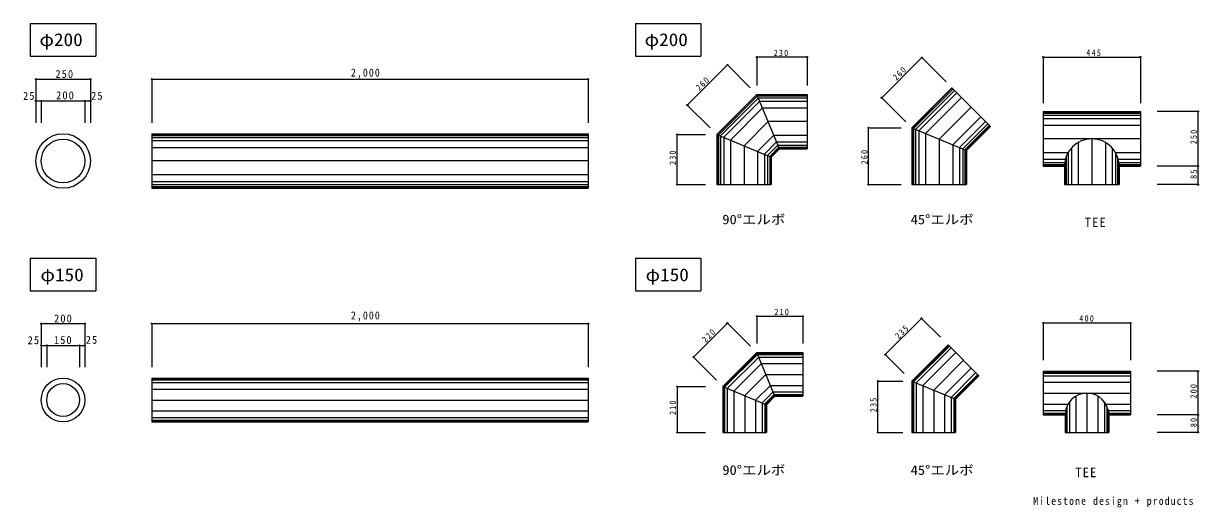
# Model space of a CAD drawing. Units: millimetres, scale not verified. Extents: x -2670 to 2714, y -1207 to 1011.
import ezdxf
from ezdxf.enums import TextEntityAlignment as Align

# ---------------------------------------------------------------- set-up
doc = ezdxf.new("R2010")
doc.units = ezdxf.units.MM
doc.header["$LTSCALE"] = 10
doc.header["$PDMODE"] = 32
doc.header["$PDSIZE"] = 5
doc.layers.add('0-0', color=7, linetype='Continuous')
doc.styles.add('ＭＳ ゴシック', font='')
doc.styles.add('ＭＳ 明朝', font='')
doc.styles.get('ＭＳ ゴシック').set_extended_font_data('MS Gothic')
doc.styles.get('ＭＳ 明朝').set_extended_font_data('MS Mincho')

msp = doc.modelspace()

# ---------------------------------------------------------------- linework, layer by layer
at = {"layer": '0-0'}
for p, q in [((-2638.85, 1011.01), (-2638.85, 861.01)), ((-2638.85, 1011.01), (-2338.85, 1011.01)), ((-2338.85, 1011.01), (-2338.85, 861.01)), ((133.88, 1011.01), (133.88, 861.01)), ((133.88, 1011.01), (433.88, 1011.01)), ((433.88, 1011.01), (433.88, 861.01)), ((-2638.85, 861.01), (-2338.85, 861.01)), ((133.88, 861.01), (433.88, 861.01)), ((555.24, 821.26), (371.39, 637.41)), ((555.24, 821.26), (659.85, 716.65)), ((920.1, 857.29), (690.1, 857.29)), ((690.1, 857.29), (690.1, 726.31)), ((920.1, 857.29), (920.1, 726.31)), ((1445.71, 854.76), (1261.96, 671.01)), ((1445.71, 854.76), (1557.06, 743.4)), ((2002.23, 857.29), (2447.23, 857.29)), ((2002.23, 857.29), (2002.23, 645.96)), ((2447.23, 857.29), (2447.23, 645.96)), ((-2613.85, 756.01), (-2363.85, 756.01)), ((-2613.85, 756.01), (-2613.85, 556.01)), ((-2363.85, 756.01), (-2363.85, 556.01)), ((-2082.63, 756.01), (-82.63, 756.01)), ((-2082.63, 756.01), (-2082.63, 556.01)), ((-82.63, 756.01), (-82.63, 556.01)), ((1400.22, 532.75), (1583.97, 716.5)), ((1400.69, 532.55), (1584.3, 716.16)), ((1401.69, 532.14), (1585.01, 715.46)), ((1407.69, 529.65), (1589.25, 711.21)), ((1416.97, 525.81), (1595.81, 704.66)), ((1583.97, 716.5), (1760.74, 539.72)), ((-2613.85, 656.01), (-2588.85, 656.01)), ((-2613.85, 656.01), (-2613.85, 556.01)), ((-2588.85, 656.01), (-2588.85, 556.01)), ((-2588.85, 656.01), (-2388.85, 656.01)), ((-2388.85, 656.01), (-2388.85, 556.01)), ((-2388.85, 656.01), (-2363.85, 656.01)), ((-2363.85, 656.01), (-2363.85, 556.01)), ((690.29, 685.92), (506.73, 502.36)), ((690.71, 684.92), (507.73, 501.94)), ((693.19, 678.92), (513.73, 499.46)), ((697.03, 669.65), (523, 495.62)), ((703.25, 654.65), (538, 489.4)), ((793.65, 436.4), (690.1, 686.4)), ((690.1, 686.4), (920.1, 686.4)), ((690.29, 685.92), (920.1, 685.92)), ((690.71, 684.92), (920.1, 684.92)), ((693.19, 678.92), (920.1, 678.92)), ((697.03, 669.65), (920.1, 669.65)), ((703.25, 654.65), (920.1, 654.65)), ((920.1, 686.4), (920.1, 436.4)), ((1261.96, 671.01), (1373.31, 559.66)), ((1431.97, 519.6), (1606.42, 694.05)), ((1462.72, 506.86), (1628.16, 672.3)), ((371.39, 637.41), (476, 532.8)), ((715.99, 623.9), (568.75, 476.66)), ((715.99, 623.9), (920.1, 623.9)), ((1525.22, 480.97), (1672.36, 628.11)), ((2002.23, 607.55), (2002.23, 357.55)), ((2002.23, 607.55), (2447.23, 607.55)), ((2002.23, 607.08), (2447.23, 607.08)), ((2002.23, 606.08), (2447.23, 606.08)), ((2002.23, 600.08), (2447.23, 600.08)), ((2447.23, 607.55), (2447.23, 357.55)), ((2711.15, 607.55), (2523.89, 607.55)), ((2711.15, 607.55), (2711.15, 357.55)), ((741.87, 561.4), (631.25, 450.78)), ((920.1, 561.4), (741.87, 561.4)), ((1587.72, 455.08), (1716.55, 583.92)), ((1618.47, 442.35), (1738.3, 562.17)), ((1633.47, 436.13), (1748.9, 551.56)), ((1642.74, 432.29), (1755.46, 545.01)), ((1648.74, 429.81), (1759.7, 540.77)), ((1649.74, 429.39), (1760.41, 540.06)), ((1650.22, 429.2), (1760.74, 539.72)), ((2002.23, 590.81), (2447.23, 590.81)), ((2002.23, 575.81), (2447.23, 575.81)), ((2002.23, 545.05), (2447.23, 545.05)), ((-2082.63, 506.01), (-2082.63, 256.01)), ((-2082.63, 506.01), (-82.63, 506.01)), ((-2082.63, 505.53), (-82.63, 505.53)), ((-2082.63, 504.53), (-82.63, 504.53)), ((-2082.63, 498.53), (-82.63, 498.53)), ((-2082.63, 489.26), (-82.63, 489.26)), ((-82.63, 506.01), (-82.63, 256.01)), ((324.57, 272.55), (324.57, 502.55)), ((324.57, 502.55), (455.22, 502.55)), ((506.25, 502.55), (756.25, 399)), ((506.73, 502.36), (506.73, 272.55)), ((507.73, 501.94), (507.73, 272.55)), ((513.73, 499.46), (513.73, 272.55)), ((523, 495.62), (523, 272.55)), ((538, 489.4), (538, 272.55)), ((767.76, 498.9), (693.75, 424.89)), ((767.76, 498.9), (920.1, 498.9)), ((1201.39, 272.55), (1201.39, 532.75)), ((1201.39, 532.75), (1352.01, 532.75)), ((1400.22, 532.75), (1400.22, 272.55)), ((1400.22, 532.75), (1650.22, 429.2)), ((1400.69, 532.55), (1400.69, 272.55)), ((1401.69, 532.14), (1401.69, 272.55)), ((1407.69, 529.65), (1407.69, 272.55)), ((1416.97, 525.81), (1416.97, 272.55)), ((1431.97, 519.6), (1431.97, 272.55)), ((1462.72, 506.86), (1462.72, 272.55)), ((-2082.63, 474.26), (-82.63, 474.26)), ((-2082.63, 443.51), (-82.63, 443.51)), ((568.75, 476.66), (568.75, 272.55)), ((631.25, 450.78), (631.25, 272.55)), ((780.5, 468.15), (724.5, 412.15)), ((786.71, 453.15), (739.5, 405.94)), ((790.55, 443.88), (748.77, 402.1)), ((793.04, 437.88), (754.77, 399.61)), ((793.45, 436.88), (755.77, 399.2)), ((793.65, 436.4), (756.25, 399)), ((780.5, 468.15), (920.1, 468.15)), ((786.71, 453.15), (920.1, 453.15)), ((790.55, 443.88), (920.1, 443.88)), ((793.04, 437.88), (920.1, 437.88)), ((793.45, 436.88), (920.1, 436.88)), ((793.65, 436.4), (920.1, 436.4)), ((1525.22, 480.97), (1525.22, 272.55)), ((1587.72, 455.08), (1587.72, 272.55)), ((1618.47, 442.35), (1618.47, 272.55)), ((1633.47, 436.13), (1633.47, 272.55)), ((1642.74, 432.29), (1642.74, 272.55)), ((2447.23, 482.55), (2002.23, 482.55)), ((2131.48, 440.79), (2131.48, 272.55)), ((2162.23, 465.81), (2162.23, 272.55)), ((2224.73, 482.55), (2224.73, 272.55)), ((2287.23, 465.81), (2287.23, 272.55)), ((2317.99, 440.79), (2317.99, 272.55)), ((-82.63, 381.01), (-2082.63, 381.01)), ((693.75, 424.89), (693.75, 272.55)), ((724.5, 412.15), (724.5, 272.55)), ((739.5, 405.94), (739.5, 272.55)), ((748.77, 402.1), (748.77, 272.55)), ((754.77, 399.61), (754.77, 272.55)), ((755.77, 399.2), (755.77, 272.55)), ((756.25, 399), (756.25, 272.55)), ((1648.74, 429.81), (1648.74, 272.55)), ((1649.74, 429.39), (1649.74, 272.55)), ((1650.22, 429.2), (1650.22, 272.55)), ((2002.23, 420.05), (2116.48, 420.05)), ((2002.23, 389.3), (2103.83, 389.3)), ((2107.21, 400.13), (2107.21, 272.55)), ((2116.48, 420.05), (2116.48, 272.55)), ((2332.99, 420.05), (2447.23, 420.05)), ((2332.99, 420.05), (2332.99, 272.55)), ((2342.26, 400.13), (2342.26, 272.55)), ((2345.63, 389.3), (2447.23, 389.3)), ((2002.23, 374.3), (2100.86, 374.3)), ((2002.23, 365.03), (2099.96, 365.03)), ((2002.23, 359.03), (2099.74, 359.03)), ((2002.23, 358.03), (2099.73, 358.03)), ((2002.23, 357.55), (2099.73, 357.55)), ((2100.21, 368.45), (2100.21, 272.55)), ((2101.21, 376.7), (2101.21, 272.55)), ((2348.26, 376.7), (2348.26, 272.55)), ((2348.61, 374.3), (2447.23, 374.3)), ((2349.26, 368.45), (2349.26, 272.55)), ((2349.51, 365.03), (2447.23, 365.03)), ((2349.72, 359.03), (2447.23, 359.03)), ((2349.73, 358.03), (2447.23, 358.03)), ((2349.73, 357.55), (2349.73, 272.55)), ((2349.73, 357.55), (2447.23, 357.55)), ((2711.15, 357.55), (2523.89, 357.55)), ((2711.15, 357.55), (2711.15, 272.55)), ((-2082.63, 318.51), (-82.63, 318.51)), ((-2082.63, 287.75), (-82.63, 287.75)), ((-2082.63, 272.75), (-82.63, 272.75)), ((324.57, 272.55), (455.22, 272.55)), ((506.25, 272.55), (756.25, 272.55)), ((1201.39, 272.55), (1352.01, 272.55)), ((1400.22, 272.55), (1650.22, 272.55)), ((2711.15, 272.55), (2523.89, 272.55)), ((-2082.63, 263.48), (-82.63, 263.48)), ((-2082.63, 257.48), (-82.63, 257.48)), ((-2082.63, 256.48), (-82.63, 256.48)), ((-2082.63, 256.01), (-82.63, 256.01)), ((-2638.85, -64.28), (-2638.85, -214.28)), ((133.88, -64.28), (133.88, -214.28)), ((-2638.85, -214.28), (-2338.85, -214.28)), ((133.88, -214.28), (433.88, -214.28)), ((-2588.85, -364.28), (-2388.85, -364.28)), ((-2588.85, -364.28), (-2588.85, -564.28)), ((-2388.85, -364.28), (-2388.85, -564.28)), ((-2082.63, -364.28), (-82.63, -364.28)), ((-2082.63, -364.28), (-2082.63, -564.28)), ((-82.63, -364.28), (-82.63, -564.28)), ((399.32, -517.59), (554.88, -362.03)), ((554.88, -362.03), (660.35, -467.5)), ((690.1, -330.54), (900.1, -330.54)), ((690.1, -330.54), (690.1, -455.13)), ((900.1, -330.54), (900.1, -455.13)), ((1444.78, -340.03), (1278.61, -506.2)), ((1444.78, -340.03), (1531.49, -426.74)), ((2002.23, -361.05), (2402.23, -361.05)), ((2002.23, -361.05), (2002.23, -531.29)), ((2402.23, -361.05), (2402.23, -531.29)), ((-2588.85, -464.28), (-2563.85, -464.28)), ((-2588.85, -464.28), (-2588.85, -564.28)), ((-2563.85, -464.28), (-2563.85, -564.28)), ((-2563.85, -464.28), (-2413.85, -464.28)), ((-2413.85, -464.28), (-2413.85, -564.28)), ((-2413.85, -464.28), (-2388.85, -464.28)), ((-2388.85, -464.28), (-2388.85, -564.28)), ((1400.72, -628.02), (1566.74, -461.99)), ((1401.72, -628.43), (1567.45, -462.7)), ((1403.22, -629.05), (1568.51, -463.76)), ((1408.22, -631.12), (1572.05, -467.3)), ((1420.22, -636.09), (1580.53, -475.78)), ((399.32, -517.59), (504.78, -623.06)), ((690.3, -497.75), (535.03, -653.02)), ((690.72, -498.75), (536.03, -653.43)), ((691.34, -500.25), (537.53, -654.05)), ((693.41, -505.25), (542.53, -656.12)), ((698.38, -517.25), (554.53, -661.09)), ((772.94, -697.25), (690.1, -497.25)), ((690.1, -497.25), (900.1, -497.25)), ((690.3, -497.75), (900.1, -497.75)), ((690.72, -498.75), (900.1, -498.75)), ((691.34, -500.25), (900.1, -500.25)), ((693.41, -505.25), (900.1, -505.25)), ((698.38, -517.25), (900.1, -517.25)), ((900.1, -497.25), (900.1, -697.25)), ((1278.61, -506.2), (1365.32, -592.91)), ((1450.22, -648.52), (1601.74, -497)), ((1500.22, -669.23), (1637.1, -532.35)), ((710.81, -547.25), (584.53, -673.52)), ((710.81, -547.25), (900.1, -547.25)), ((1550.22, -689.94), (1672.45, -567.71)), ((1580.22, -702.37), (1693.67, -588.92)), ((2002.23, -582.81), (2002.23, -782.81)), ((2002.23, -582.81), (2402.23, -582.81)), ((2002.23, -583.31), (2402.23, -583.31)), ((2002.23, -584.31), (2402.23, -584.31)), ((2002.23, -585.81), (2402.23, -585.81)), ((2002.23, -590.81), (2402.23, -590.81)), ((2402.23, -582.81), (2402.23, -782.81)), ((2711.15, -582.81), (2523.89, -582.81)), ((2711.15, -582.81), (2711.15, -782.81)), ((-2082.63, -614.28), (-82.63, -614.28)), ((-2082.63, -614.28), (-2082.63, -814.28)), ((-2082.63, -614.78), (-82.63, -614.78)), ((-2082.63, -615.78), (-82.63, -615.78)), ((-2082.63, -617.28), (-82.63, -617.28)), ((-2082.63, -622.28), (-82.63, -622.28)), ((-2082.63, -634.28), (-82.63, -634.28)), ((-82.63, -614.28), (-82.63, -814.28)), ((731.52, -597.25), (634.53, -694.23)), ((731.52, -597.25), (900.1, -597.25)), ((1243.96, -862.81), (1243.96, -627.81)), ((1243.96, -627.81), (1359.58, -627.81)), ((1400.22, -627.81), (1400.22, -862.81)), ((1400.22, -627.81), (1600.22, -710.65)), ((1400.72, -628.02), (1400.72, -862.81)), ((1401.72, -628.43), (1401.72, -862.81)), ((1403.22, -629.05), (1403.22, -862.81)), ((1408.22, -631.12), (1408.22, -862.81)), ((1420.22, -636.09), (1420.22, -862.81)), ((1592.22, -707.34), (1702.15, -597.4)), ((1597.22, -709.41), (1705.69, -600.94)), ((1598.72, -710.03), (1706.75, -602)), ((1599.72, -710.45), (1707.46, -602.71)), ((1600.22, -710.65), (1707.81, -603.06)), ((2002.23, -602.81), (2402.23, -602.81)), ((2002.23, -632.81), (2402.23, -632.81)), ((-2082.63, -664.28), (-82.63, -664.28)), ((324.57, -652.81), (324.57, -862.81)), ((324.57, -652.81), (455.22, -652.81)), ((534.53, -652.81), (734.53, -735.65)), ((535.03, -653.02), (535.03, -862.81)), ((536.03, -653.43), (536.03, -862.81)), ((537.53, -654.05), (537.53, -862.81)), ((542.53, -656.12), (542.53, -862.81)), ((554.53, -661.09), (554.53, -862.81)), ((584.53, -673.52), (584.53, -862.81)), ((634.53, -694.23), (634.53, -862.81)), ((752.23, -647.25), (684.53, -714.94)), ((764.66, -677.25), (714.53, -727.37)), ((769.63, -689.25), (726.53, -732.34)), ((771.7, -694.25), (731.53, -734.41)), ((772.32, -695.75), (733.03, -735.03)), ((772.73, -696.75), (734.03, -735.45)), ((772.94, -697.25), (734.53, -735.65)), ((752.23, -647.25), (900.1, -647.25)), ((764.66, -677.25), (900.1, -677.25)), ((769.63, -689.25), (900.1, -689.25)), ((771.7, -694.25), (900.1, -694.25)), ((772.32, -695.75), (900.1, -695.75)), ((772.73, -696.75), (900.1, -696.75)), ((772.94, -697.25), (900.1, -697.25)), ((1450.22, -648.52), (1450.22, -862.81)), ((1500.22, -669.23), (1500.22, -862.81)), ((1550.22, -689.94), (1550.22, -862.81)), ((2002.23, -682.81), (2402.23, -682.81)), ((2152.23, -696.21), (2152.23, -862.81)), ((2202.23, -682.81), (2202.23, -862.81)), ((2252.23, -696.21), (2252.23, -862.81)), ((-2082.63, -714.28), (-82.63, -714.28)), ((684.53, -714.94), (684.53, -862.81)), ((714.53, -727.37), (714.53, -862.81)), ((726.53, -732.34), (726.53, -862.81)), ((731.53, -734.41), (731.53, -862.81)), ((733.03, -735.03), (733.03, -862.81)), ((734.03, -735.45), (734.03, -862.81)), ((734.53, -735.65), (734.53, -862.81)), ((1580.22, -702.37), (1580.22, -862.81)), ((1592.22, -707.34), (1592.22, -862.81)), ((1597.22, -709.41), (1597.22, -862.81)), ((1598.72, -710.03), (1598.72, -862.81)), ((1599.72, -710.45), (1599.72, -862.81)), ((1600.22, -710.65), (1600.22, -862.81)), ((2002.23, -732.81), (2115.63, -732.81)), ((2110.23, -743.62), (2110.23, -862.81)), ((2122.23, -722.81), (2122.23, -862.81)), ((2282.23, -722.81), (2282.23, -862.81)), ((2288.84, -732.81), (2402.23, -732.81)), ((2294.23, -743.62), (2294.23, -862.81)), ((-2082.63, -764.28), (-82.63, -764.28)), ((-2082.63, -794.28), (-82.63, -794.28)), ((-2082.63, -806.28), (-82.63, -806.28)), ((2002.23, -762.81), (2104.25, -762.81)), ((2002.23, -774.81), (2102.55, -774.81)), ((2002.23, -779.81), (2102.28, -779.81)), ((2002.23, -781.31), (2102.24, -781.31)), ((2002.23, -782.31), (2102.23, -782.31)), ((2002.23, -782.81), (2102.23, -782.81)), ((2102.23, -782.81), (2102.23, -862.81)), ((2102.73, -772.82), (2102.73, -862.81)), ((2103.73, -765.56), (2103.73, -862.81)), ((2105.23, -758.5), (2105.23, -862.81)), ((2299.23, -758.5), (2299.23, -862.81)), ((2300.21, -762.81), (2402.23, -762.81)), ((2300.73, -765.56), (2300.73, -862.81)), ((2301.73, -772.82), (2301.73, -862.81)), ((2301.91, -774.81), (2402.23, -774.81)), ((2302.23, -779.81), (2402.23, -779.81)), ((2302.23, -781.31), (2402.23, -781.31)), ((2302.23, -782.31), (2402.23, -782.31)), ((2302.23, -782.81), (2302.23, -862.81)), ((2302.23, -782.81), (2402.23, -782.81)), ((2711.15, -782.81), (2523.89, -782.81)), ((2711.15, -782.81), (2711.15, -862.81)), ((-2082.63, -811.28), (-82.63, -811.28)), ((-2082.63, -812.78), (-82.63, -812.78)), ((-2082.63, -813.78), (-82.63, -813.78)), ((-2082.63, -814.28), (-82.63, -814.28)), ((324.57, -862.81), (455.22, -862.81)), ((534.53, -862.81), (734.53, -862.81)), ((1243.96, -862.81), (1359.58, -862.81)), ((1400.22, -862.81), (1600.22, -862.81)), ((2102.23, -862.81), (2302.23, -862.81)), ((2711.15, -862.81), (2523.89, -862.81))]:
    msp.add_line(p, q, dxfattribs=at)
for points in [[(690.1, 686.4), (506.25, 502.55), (506.25, 272.55)], [(2099.73, 357.55), (2099.73, 272.55), (2349.73, 272.55)], [(-2638.85, -64.28), (-2338.85, -64.28), (-2338.85, -214.28)], [(133.88, -64.28), (433.88, -64.28), (433.88, -214.28)], [(1400.22, -627.81), (1566.39, -461.64), (1707.81, -603.06)], [(690.1, -497.25), (534.53, -652.81), (534.53, -862.81)]]:
    msp.add_lwpolyline(points, dxfattribs=at)
for centre, radius in [((-2488.85, 381.01), 125), ((-2488.85, 381.01), 125), ((-2488.85, 381.01), 125), ((-2488.85, 381.01), 125), ((-2488.85, 381.01), 125), ((-2488.85, 381.01), 125), ((-2488.85, 381.01), 125), ((-2488.85, 381.01), 125), ((-2488.85, 381.01), 125), ((-2488.85, 381.01), 125), ((-2488.85, 381.01), 125), ((-2488.85, 381.01), 125), ((-2488.85, 381.01), 125), ((-2488.85, 381.01), 125), ((-2488.85, 381.01), 100), ((-2488.85, -714.28), 100), ((-2488.85, -714.28), 75)]:
    msp.add_circle(centre, radius, dxfattribs=at)
for centre, radius in [((2224.73, 357.55), 125), ((2202.23, -782.81), 100)]:
    msp.add_arc(centre, radius, 0, 180, dxfattribs=at)
for p in [(555.24, 821.26), (690.1, 857.29), (920.1, 857.29), (1445.71, 854.76), (2002.23, 857.29), (2447.23, 857.29), (-2613.85, 756.01), (-2363.85, 756.01), (-2082.63, 756.01), (-82.63, 756.01), (-2613.85, 656.01), (-2588.85, 656.01), (-2388.85, 656.01), (-2363.85, 656.01), (1261.96, 671.01), (371.39, 637.41), (2711.15, 607.55), (324.57, 502.55), (1201.39, 532.75), (2711.15, 357.55), (324.57, 272.55), (1201.39, 272.55), (2711.15, 272.55), (-2588.85, -364.28), (-2388.85, -364.28), (-2082.63, -364.28), (-82.63, -364.28), (554.88, -362.03), (690.1, -330.54), (900.1, -330.54), (1444.78, -340.03), (2002.23, -361.05), (2402.23, -361.05), (-2588.85, -464.28), (-2563.85, -464.28), (-2413.85, -464.28), (-2388.85, -464.28), (399.32, -517.59), (1278.61, -506.2), (2711.15, -582.81), (1243.96, -627.81), (324.57, -652.81), (2711.15, -782.81), (324.57, -862.81), (1243.96, -862.81), (2711.15, -862.81)]:
    msp.add_point(p, dxfattribs=at)
at = {"layer": '0-0', "color": 51}
msp.add_solid([(-82.63, 381.01), (-2082.63, 381.01), (-2082.63, 381.01)], dxfattribs=at)

# ---------------------------------------------------------------- texts
at = {"layer": '0-0', "style": 'ＭＳ ゴシック', "width": 1.1}
for s, height, p in [('φ200', 58.65, (-2597.19, 889.91)), ('φ200', 58.65, (175.54, 889.91)), ('90°エルボ', 43.99, (532.03, 77.91)), ('45°エルボ', 43.99, (1394.87, 77.91)), ('φ150', 58.65, (-2592.67, -187.5)), ('φ150', 58.65, (180.06, -187.5)), ('90°エルボ', 43.99, (532.03, -1070.54)), ('45°エルボ', 43.99, (1394.87, -1070.54))]:
    msp.add_text(s, height=height, dxfattribs=at).set_placement(p, align=Align.BOTTOM_LEFT)
at = {"layer": '0-0', "attachment_point": 7}
for s, insert, char_height, style in [('\\T1.27;\\W0.9;230', (767.14, 861.21), 29.33, 'ＭＳ ゴシック'), ('\\T1.27;\\W0.9;445', (2199.73, 862.29), 29.33, 'ＭＳ ゴシック'), ('\\T1.21;\\W0.95;250', (-2523.87, 760.74), 36.66, 'ＭＳ ゴシック'), ('\\T1.22;\\W0.9;2,000', (-1169.72, 758.44), 36.66, 'ＭＳ ゴシック'), ('\\T1.21;\\W0.95;25', (-2672.14, 660.51), 36.66, 'ＭＳ ゴシック'), ('\\T1.21;\\W0.95;200', (-2520.56, 663), 36.66, 'ＭＳ ゴシック'), ('\\T1.21;\\W0.95;25', (-2360.22, 661.05), 36.66, 'ＭＳ ゴシック'), ('\\T1.18;\\W0.95;TEE', (2192.72, 77.91), 43.99, 'ＭＳ ゴシック'), ('\\T1.21;\\W0.95;200', (-2529.85, -359.61), 36.66, 'ＭＳ ゴシック'), ('\\T1.22;\\W0.9;2,000', (-1169.72, -354.37), 36.66, 'ＭＳ ゴシック'), ('\\T1.27;\\W0.9;210', (770.1, -325.54), 29.33, 'ＭＳ ゴシック'), ('\\T1.27;\\W0.9;400', (2167.45, -355.68), 29.33, 'ＭＳ ゴシック'), ('\\T1.21;\\W0.95;25', (-2651.2, -459.13), 36.66, 'ＭＳ ゴシック'), ('\\T1.21;\\W0.95;150', (-2530.72, -458.26), 36.66, 'ＭＳ ゴシック'), ('\\T1.21;\\W0.95;25', (-2384.97, -457.42), 36.66, 'ＭＳ ゴシック'), ('\\T1.18;\\W0.95;TEE', (2149.58, -1067.94), 43.99, 'ＭＳ ゴシック'), ('\\T1.22;\\W0.9;Milestone\\~design\\~+\\~products', (1956.43, -1206.86), 36.66, 'ＭＳ 明朝')]:
    msp.add_mtext(s, dxfattribs=dict(at, insert=insert, char_height=char_height, style=style))
at = {"layer": '0-0', "char_height": 29.33, "attachment_point": 7, "style": 'ＭＳ ゴシック'}
for s, insert, rotation in [('\\T1.27;\\W0.9;260', (1329.94, 747.62), 45), ('\\T1.27;\\W0.9;260', (427.41, 700.56), 45), ('\\T1.27;\\W0.9;250', (2706.15, 457.55), 90), ('\\T1.27;\\W0.9;230', (319.57, 362.55), 90), ('\\T1.27;\\W0.9;260', (1197.67, 365.15), 90), ('\\T1.27;\\W0.95;85', (2706.15, 298.8), 90), ('\\T1.27;\\W0.9;235', (1340.48, -437.26), 45), ('\\T1.27;\\W0.9;220', (455.89, -453.95), 45), ('\\T1.27;\\W0.9;200', (2706.15, -707.81), 90), ('\\T1.27;\\W0.9;210', (319.57, -782.81), 90), ('\\T1.27;\\W0.9;235', (1238.96, -770.31), 90), ('\\T1.27;\\W0.95;80', (2706.15, -839.06), 90)]:
    msp.add_mtext(s, dxfattribs=dict(at, insert=insert, rotation=rotation))

doc.saveas('drawing.dxf')
